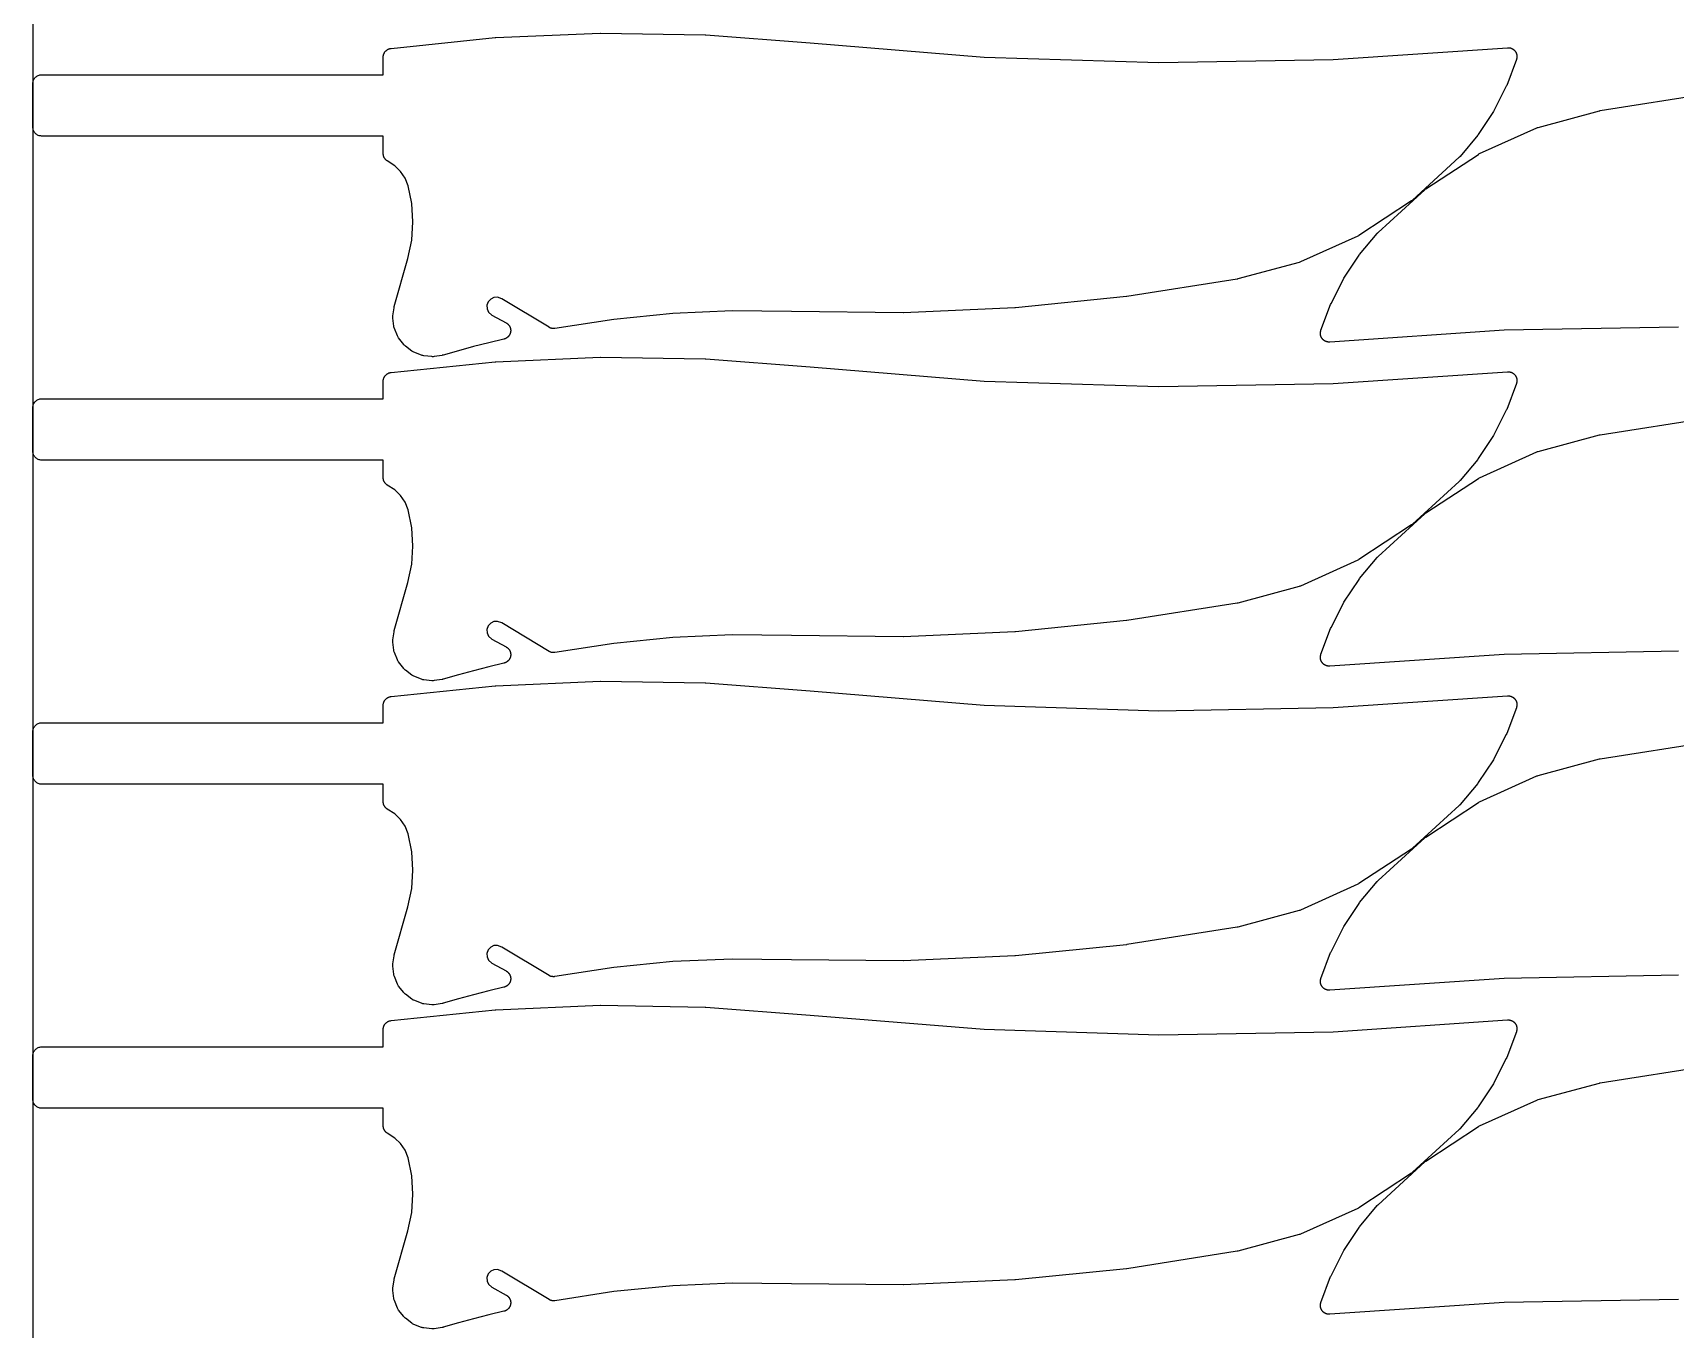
# Model space of a CAD drawing. Header units: metres. Extents: x 0 to 3000, y 0 to 1240.
# Drawn here: x 0 to 375, y 591.5 to 887.3 of the extents above; entities that cross this region are included whole.
import ezdxf

# ---------------------------------------------------------------- set-up
doc = ezdxf.new("R2010")
doc.units = ezdxf.units.M

msp = doc.modelspace()

# ---------------------------------------------------------------- linework, layer by layer
at = {"color": 7}
msp.add_lwpolyline([(0, 0), (3000, 0), (3000, 1240), (0, 1240), (0, 0)], close=True, dxfattribs=at)
at = {"color": 1}
for points in [[(93.53, 813.76), (93.5, 813.76), (93.47, 813.75), (91.62, 813.47), (91.44, 813.45), (91.26, 813.44), (91.08, 813.46), (89.25, 813.67), (89.08, 813.69), (88.91, 813.74), (88.74, 813.79), (87.02, 814.48), (86.86, 814.55), (86.71, 814.64), (86.56, 814.74), (85.06, 815.86), (84.92, 815.98), (84.79, 816.1), (84.68, 816.24), (83.53, 817.73), (83.43, 817.87), (83.34, 818.03), (83.27, 818.19), (82.56, 819.9), (82.5, 820.06), (82.46, 820.23), (82.43, 820.41), (82.2, 822.24), (82.18, 822.41), (82.19, 822.59), (82.2, 822.77), (82.47, 824.63), (82.47, 824.66), (82.48, 824.7), (82.49, 824.76), (82.5, 824.82), (82.51, 824.86), (82.52, 824.89), (85.62, 835.83), (86.5, 840.02), (86.79, 844.19), (86.52, 848.37), (85.69, 852.45), (85, 854.21), (83.98, 855.73), (82.68, 857.01), (80.93, 858.11), (80.91, 858.12), (80.89, 858.14), (80.83, 858.18), (80.77, 858.22), (80.75, 858.24), (80.73, 858.25), (80.68, 858.3), (80.62, 858.35), (80.6, 858.37), (80.59, 858.38), (80.54, 858.44), (80.49, 858.49), (80.47, 858.51), (80.45, 858.53), (80.41, 858.59), (80.37, 858.65), (80.35, 858.67), (80.34, 858.69), (80.3, 858.75), (80.26, 858.81), (80.25, 858.83), (80.24, 858.86), (80.21, 858.92), (80.17, 858.99), (80.16, 859.01), (80.15, 859.03), (80.13, 859.1), (80.1, 859.17), (80.09, 859.19), (80.09, 859.22), (80.07, 859.29), (80.05, 859.36), (80.04, 859.38), (80.04, 859.41), (80.03, 859.48), (80.02, 859.55), (80.01, 859.58), (80.01, 859.6), (80.01, 859.68), (80, 859.75), (80, 859.77), (80, 859.8), (80, 863.8), (2, 863.8), (1.8, 863.81), (1.61, 863.84), (1.42, 863.88), (1.23, 863.95), (1.06, 864.03), (0.89, 864.14), (0.73, 864.25), (0.59, 864.38), (0.45, 864.53), (0.34, 864.69), (0.24, 864.86), (0.15, 865.03), (0.09, 865.22), (0.04, 865.41), (0.01, 865.6), (0, 865.8), (0, 875.8), (0.01, 875.99), (0.04, 876.19), (0.09, 876.38), (0.15, 876.56), (0.24, 876.74), (0.34, 876.91), (0.45, 877.07), (0.59, 877.21), (0.73, 877.34), (0.89, 877.46), (1.06, 877.56), (1.23, 877.65), (1.42, 877.71), (1.61, 877.76), (1.8, 877.79), (2, 877.8), (80, 877.8), (80, 881.8), (80, 881.89), (80.01, 881.98), (80.01, 881.99), (80.01, 881.99), (80.02, 882.09), (80.04, 882.18), (80.04, 882.18), (80.04, 882.19), (80.06, 882.28), (80.08, 882.37), (80.08, 882.37), (80.09, 882.38), (80.12, 882.47), (80.15, 882.55), (80.15, 882.56), (80.15, 882.56), (80.19, 882.65), (80.23, 882.73), (80.23, 882.74), (80.24, 882.74), (80.28, 882.82), (80.33, 882.9), (80.33, 882.91), (80.34, 882.91), (80.39, 882.98), (80.45, 883.06), (80.45, 883.06), (80.45, 883.07), (80.52, 883.14), (80.58, 883.21), (80.58, 883.21), (80.59, 883.21), (80.65, 883.28), (80.72, 883.34), (80.73, 883.34), (80.73, 883.34), (80.81, 883.4), (80.88, 883.46), (80.88, 883.46), (80.89, 883.46), (80.97, 883.51), (81.05, 883.56), (81.05, 883.56), (81.06, 883.56), (81.14, 883.6), (81.23, 883.64), (81.23, 883.64), (81.23, 883.65), (81.32, 883.68), (81.41, 883.71), (81.41, 883.71), (81.42, 883.71), (81.51, 883.74), (81.6, 883.76), (81.6, 883.76), (81.61, 883.76), (81.7, 883.77), (81.79, 883.79), (105.56, 886.25), (105.68, 886.26), (129.53, 887.29), (129.65, 887.29), (153.52, 886.9), (153.64, 886.89), (177.46, 885.07), (177.46, 885.07), (177.47, 885.07), (217.25, 881.82), (257.08, 880.56), (296.91, 881.26), (336.74, 883.95), (336.77, 883.95), (336.8, 883.95), (336.87, 883.95), (336.93, 883.95), (336.97, 883.95), (337, 883.95), (337.06, 883.94), (337.13, 883.94), (337.16, 883.93), (337.19, 883.93), (337.26, 883.91), (337.32, 883.9), (337.35, 883.89), (337.39, 883.89), (337.45, 883.87), (337.51, 883.85), (337.54, 883.84), (337.57, 883.83), (337.63, 883.8), (337.69, 883.78), (337.72, 883.76), (337.75, 883.75), (337.81, 883.72), (337.87, 883.69), (337.9, 883.67), (337.93, 883.65), (337.98, 883.62), (338.03, 883.58), (338.06, 883.56), (338.09, 883.54), (338.14, 883.5), (338.19, 883.46), (338.21, 883.44), (338.24, 883.42), (338.28, 883.37), (338.33, 883.32), (338.35, 883.3), (338.37, 883.28), (338.41, 883.22), (338.46, 883.18), (338.48, 883.15), (338.5, 883.12), (338.53, 883.07), (338.57, 883.01), (338.58, 882.99), (338.6, 882.96), (338.63, 882.9), (338.66, 882.84), (338.68, 882.81), (338.69, 882.78), (338.72, 882.72), (338.74, 882.66), (338.75, 882.63), (338.76, 882.6), (338.78, 882.54), (338.8, 882.48), (338.81, 882.44), (338.82, 882.41), (338.83, 882.35), (338.84, 882.28), (338.85, 882.25), (338.85, 882.22), (338.86, 882.15), (338.87, 882.09), (338.87, 882.06), (338.87, 882.02), (338.87, 881.96), (338.87, 881.89), (338.87, 881.86), (338.87, 881.83), (338.86, 881.76), (338.86, 881.7), (338.85, 881.66), (338.85, 881.63), (338.83, 881.57), (338.82, 881.5), (338.81, 881.47), (338.8, 881.44), (338.78, 881.38), (338.77, 881.32), (338.75, 881.28), (338.74, 881.25), (336.54, 875.37), (336.45, 875.16), (333.61, 869.58), (333.5, 869.38), (330.05, 864.15), (329.92, 863.97), (325.9, 859.14), (325.87, 859.11), (325.85, 859.09), (325.81, 859.04), (325.77, 859), (325.74, 858.97), (325.71, 858.95), (315.05, 849.2), (314.92, 849.09), (314.8, 849), (302.79, 841.11), (302.66, 841.03), (302.52, 840.96), (289.42, 835.07), (289.27, 835.01), (289.12, 834.96), (275.17, 831.19), (275.16, 831.19), (275.15, 831.19), (275.06, 831.17), (274.98, 831.15), (274.97, 831.15), (274.96, 831.15), (249.8, 827.19), (249.69, 827.17), (224.37, 824.62), (224.26, 824.61), (198.84, 823.47), (198.73, 823.47), (173.26, 823.74), (173.26, 823.74), (173.26, 823.74), (159.65, 823.9), (146.12, 823.3), (132.65, 821.97), (119.2, 819.89), (119.19, 819.89), (119.18, 819.89), (119.09, 819.88), (119, 819.87), (118.99, 819.87), (118.98, 819.87), (118.89, 819.87), (118.81, 819.87), (118.8, 819.87), (118.79, 819.87), (118.7, 819.88), (118.61, 819.89), (118.6, 819.89), (118.59, 819.89), (118.5, 819.91), (118.42, 819.92), (118.41, 819.93), (118.4, 819.93), (118.31, 819.95), (118.23, 819.98), (118.22, 819.98), (118.21, 819.98), (118.13, 820.02), (118.05, 820.05), (118.04, 820.06), (118.03, 820.06), (117.95, 820.1), (117.87, 820.14), (117.87, 820.15), (117.86, 820.15), (107.09, 826.64), (106.09, 827), (105.28, 826.96), (104.55, 826.61), (103.97, 825.98), (103.68, 825.18), (103.72, 824.37), (104.07, 823.63), (104.81, 822.95), (108.07, 821.17), (108.11, 821.15), (108.16, 821.12), (108.2, 821.09), (108.24, 821.07), (108.28, 821.04), (108.32, 821.01), (108.36, 820.98), (108.4, 820.95), (108.43, 820.92), (108.47, 820.88), (108.5, 820.85), (108.54, 820.82), (108.57, 820.78), (108.61, 820.74), (108.64, 820.71), (108.67, 820.67), (108.7, 820.63), (108.73, 820.59), (108.76, 820.55), (108.79, 820.51), (108.81, 820.47), (108.84, 820.43), (108.86, 820.38), (108.89, 820.34), (108.91, 820.3), (108.93, 820.25), (108.95, 820.21), (108.97, 820.17), (108.98, 820.12), (109, 820.07), (109.02, 820.03), (109.03, 819.98), (109.04, 819.93), (109.06, 819.88), (109.07, 819.84), (109.08, 819.79), (109.09, 819.74), (109.09, 819.69), (109.1, 819.64), (109.11, 819.59), (109.11, 819.54), (109.11, 819.5), (109.11, 819.45), (109.11, 819.4), (109.11, 819.35), (109.11, 819.3), (109.11, 819.25), (109.1, 819.2), (109.09, 819.15), (109.09, 819.1), (109.08, 819.06), (109.07, 819.01), (109.06, 818.96), (109.05, 818.91), (109.04, 818.87), (109.02, 818.82), (109.01, 818.77), (108.99, 818.72), (108.97, 818.68), (108.96, 818.63), (108.93, 818.59), (108.91, 818.54), (108.89, 818.5), (108.87, 818.46), (108.84, 818.42), (108.82, 818.37), (108.79, 818.33), (108.77, 818.29), (108.74, 818.25), (108.71, 818.21), (108.68, 818.17), (108.65, 818.13), (108.62, 818.1), (108.58, 818.06), (108.55, 818.02), (108.52, 817.99), (108.48, 817.96), (108.44, 817.92), (108.41, 817.89), (108.37, 817.86), (108.33, 817.83), (108.29, 817.8), (108.25, 817.77), (108.21, 817.74), (108.17, 817.72), (108.13, 817.69), (108.08, 817.67), (108.04, 817.64), (108, 817.62), (107.95, 817.6), (107.91, 817.58), (107.86, 817.56), (107.82, 817.54), (107.77, 817.53), (107.72, 817.51), (107.68, 817.5), (107.63, 817.48), (107.58, 817.47), (104.09, 816.63), (100.62, 815.74), (97.17, 814.8), (93.72, 813.81), (93.69, 813.8), (93.66, 813.79), (93.6, 813.78), (93.53, 813.76)], [(93.53, 739.81), (93.5, 739.81), (93.47, 739.8), (91.62, 739.52), (91.44, 739.5), (91.26, 739.49), (91.08, 739.51), (89.25, 739.72), (89.08, 739.74), (88.91, 739.79), (88.74, 739.84), (87.02, 740.53), (86.86, 740.6), (86.71, 740.69), (86.56, 740.79), (85.06, 741.92), (84.92, 742.03), (84.79, 742.16), (84.68, 742.29), (83.53, 743.78), (83.43, 743.92), (83.34, 744.08), (83.27, 744.24), (82.56, 745.95), (82.5, 746.11), (82.46, 746.28), (82.43, 746.46), (82.2, 748.29), (82.18, 748.46), (82.19, 748.64), (82.2, 748.82), (82.47, 750.68), (82.47, 750.71), (82.48, 750.75), (82.49, 750.81), (82.5, 750.87), (82.51, 750.91), (82.52, 750.94), (85.62, 761.89), (86.5, 766.07), (86.79, 770.24), (86.52, 774.42), (85.69, 778.5), (85, 780.26), (83.98, 781.78), (82.68, 783.06), (80.93, 784.16), (80.91, 784.17), (80.89, 784.19), (80.83, 784.23), (80.77, 784.27), (80.75, 784.29), (80.73, 784.3), (80.68, 784.35), (80.62, 784.4), (80.6, 784.42), (80.59, 784.44), (80.54, 784.49), (80.49, 784.54), (80.47, 784.56), (80.45, 784.58), (80.41, 784.64), (80.37, 784.7), (80.35, 784.72), (80.34, 784.74), (80.3, 784.8), (80.26, 784.86), (80.25, 784.88), (80.24, 784.91), (80.21, 784.97), (80.17, 785.04), (80.16, 785.06), (80.15, 785.08), (80.13, 785.15), (80.1, 785.22), (80.09, 785.24), (80.09, 785.27), (80.07, 785.34), (80.05, 785.41), (80.04, 785.43), (80.04, 785.46), (80.03, 785.53), (80.02, 785.6), (80.01, 785.63), (80.01, 785.65), (80.01, 785.73), (80, 785.8), (80, 785.82), (80, 785.85), (80, 789.85), (2, 789.85), (1.8, 789.86), (1.61, 789.89), (1.42, 789.94), (1.23, 790), (1.06, 790.09), (0.89, 790.19), (0.73, 790.3), (0.59, 790.44), (0.45, 790.58), (0.34, 790.74), (0.24, 790.91), (0.15, 791.08), (0.09, 791.27), (0.04, 791.46), (0.01, 791.65), (0, 791.85), (0, 801.85), (0.01, 802.05), (0.04, 802.24), (0.09, 802.43), (0.15, 802.61), (0.24, 802.79), (0.34, 802.96), (0.45, 803.12), (0.59, 803.26), (0.73, 803.4), (0.89, 803.51), (1.06, 803.61), (1.23, 803.7), (1.42, 803.76), (1.61, 803.81), (1.8, 803.84), (2, 803.85), (80, 803.85), (80, 807.85), (80, 807.94), (80.01, 808.04), (80.01, 808.04), (80.01, 808.05), (80.02, 808.14), (80.04, 808.23), (80.04, 808.23), (80.04, 808.24), (80.06, 808.33), (80.08, 808.42), (80.08, 808.43), (80.09, 808.43), (80.12, 808.52), (80.15, 808.61), (80.15, 808.61), (80.15, 808.61), (80.19, 808.7), (80.23, 808.78), (80.23, 808.79), (80.24, 808.79), (80.28, 808.87), (80.33, 808.95), (80.33, 808.96), (80.34, 808.96), (80.39, 809.04), (80.45, 809.11), (80.45, 809.11), (80.45, 809.12), (80.52, 809.19), (80.58, 809.26), (80.58, 809.26), (80.59, 809.26), (80.65, 809.33), (80.72, 809.39), (80.73, 809.39), (80.73, 809.4), (80.81, 809.45), (80.88, 809.51), (80.88, 809.51), (80.89, 809.51), (80.97, 809.56), (81.05, 809.61), (81.05, 809.61), (81.06, 809.61), (81.14, 809.65), (81.23, 809.69), (81.23, 809.7), (81.23, 809.7), (81.32, 809.73), (81.41, 809.76), (81.41, 809.76), (81.42, 809.76), (81.51, 809.79), (81.6, 809.81), (81.6, 809.81), (81.61, 809.81), (81.7, 809.82), (81.79, 809.84), (105.56, 812.3), (105.68, 812.31), (129.53, 813.34), (129.65, 813.34), (153.52, 812.95), (153.64, 812.94), (177.46, 811.12), (177.46, 811.12), (177.47, 811.12), (217.25, 807.88), (257.08, 806.61), (296.91, 807.31), (336.74, 810), (336.77, 810), (336.8, 810), (336.87, 810), (336.93, 810), (336.97, 810), (337, 810), (337.06, 809.99), (337.13, 809.99), (337.16, 809.98), (337.19, 809.98), (337.26, 809.97), (337.32, 809.95), (337.35, 809.94), (337.39, 809.94), (337.45, 809.92), (337.51, 809.9), (337.54, 809.89), (337.57, 809.88), (337.63, 809.85), (337.69, 809.83), (337.72, 809.81), (337.75, 809.8), (337.81, 809.77), (337.87, 809.74), (337.9, 809.72), (337.93, 809.71), (337.98, 809.67), (338.03, 809.63), (338.06, 809.61), (338.09, 809.59), (338.14, 809.55), (338.19, 809.51), (338.21, 809.49), (338.24, 809.47), (338.28, 809.42), (338.33, 809.38), (338.35, 809.35), (338.37, 809.33), (338.41, 809.28), (338.46, 809.23), (338.48, 809.2), (338.5, 809.17), (338.53, 809.12), (338.57, 809.06), (338.58, 809.04), (338.6, 809.01), (338.63, 808.95), (338.66, 808.89), (338.68, 808.86), (338.69, 808.83), (338.72, 808.77), (338.74, 808.71), (338.75, 808.68), (338.76, 808.65), (338.78, 808.59), (338.8, 808.53), (338.81, 808.49), (338.82, 808.46), (338.83, 808.4), (338.84, 808.33), (338.85, 808.3), (338.85, 808.27), (338.86, 808.2), (338.87, 808.14), (338.87, 808.11), (338.87, 808.07), (338.87, 808.01), (338.87, 807.94), (338.87, 807.91), (338.87, 807.88), (338.86, 807.81), (338.86, 807.75), (338.85, 807.72), (338.85, 807.68), (338.83, 807.62), (338.82, 807.55), (338.81, 807.52), (338.8, 807.49), (338.78, 807.43), (338.77, 807.37), (338.75, 807.34), (338.74, 807.3), (336.54, 801.42), (336.45, 801.21), (333.61, 795.63), (333.5, 795.44), (330.05, 790.2), (329.92, 790.02), (325.9, 785.19), (325.87, 785.16), (325.85, 785.14), (325.81, 785.09), (325.77, 785.05), (325.74, 785.02), (325.71, 785), (315.05, 775.25), (314.92, 775.14), (314.8, 775.05), (302.79, 767.16), (302.66, 767.08), (302.52, 767.01), (289.42, 761.12), (289.27, 761.06), (289.12, 761.01), (275.17, 757.24), (275.16, 757.24), (275.15, 757.24), (275.06, 757.22), (274.98, 757.2), (274.97, 757.2), (274.96, 757.2), (249.8, 753.24), (249.69, 753.22), (224.37, 750.67), (224.26, 750.66), (198.84, 749.52), (198.73, 749.52), (173.26, 749.79), (173.26, 749.79), (173.26, 749.79), (159.65, 749.95), (146.12, 749.35), (132.65, 748.02), (119.2, 745.94), (119.19, 745.94), (119.18, 745.94), (119.09, 745.93), (119, 745.92), (118.99, 745.92), (118.98, 745.92), (118.89, 745.92), (118.81, 745.92), (118.8, 745.92), (118.79, 745.92), (118.7, 745.93), (118.61, 745.94), (118.6, 745.94), (118.59, 745.94), (118.5, 745.96), (118.42, 745.97), (118.41, 745.98), (118.4, 745.98), (118.31, 746), (118.23, 746.03), (118.22, 746.03), (118.21, 746.04), (118.13, 746.07), (118.05, 746.1), (118.04, 746.11), (118.03, 746.11), (117.95, 746.15), (117.87, 746.19), (117.87, 746.2), (117.86, 746.2), (107.09, 752.69), (106.09, 753.05), (105.28, 753.01), (104.55, 752.66), (103.97, 752.03), (103.68, 751.23), (103.72, 750.42), (104.07, 749.68), (104.81, 749), (108.07, 747.22), (108.11, 747.2), (108.16, 747.17), (108.2, 747.14), (108.24, 747.12), (108.28, 747.09), (108.32, 747.06), (108.36, 747.03), (108.4, 747), (108.43, 746.97), (108.47, 746.94), (108.5, 746.9), (108.54, 746.87), (108.57, 746.83), (108.61, 746.8), (108.64, 746.76), (108.67, 746.72), (108.7, 746.68), (108.73, 746.64), (108.76, 746.6), (108.79, 746.56), (108.81, 746.52), (108.84, 746.48), (108.86, 746.44), (108.89, 746.39), (108.91, 746.35), (108.93, 746.3), (108.95, 746.26), (108.97, 746.22), (108.98, 746.17), (109, 746.12), (109.02, 746.08), (109.03, 746.03), (109.04, 745.98), (109.06, 745.93), (109.07, 745.89), (109.08, 745.84), (109.09, 745.79), (109.09, 745.74), (109.1, 745.69), (109.11, 745.65), (109.11, 745.6), (109.11, 745.55), (109.11, 745.5), (109.11, 745.45), (109.11, 745.4), (109.11, 745.35), (109.11, 745.3), (109.1, 745.25), (109.09, 745.2), (109.09, 745.15), (109.08, 745.11), (109.07, 745.06), (109.06, 745.01), (109.05, 744.96), (109.04, 744.92), (109.02, 744.87), (109.01, 744.82), (108.99, 744.78), (108.97, 744.73), (108.96, 744.68), (108.93, 744.64), (108.91, 744.59), (108.89, 744.55), (108.87, 744.51), (108.84, 744.47), (108.82, 744.42), (108.79, 744.38), (108.77, 744.34), (108.74, 744.3), (108.71, 744.26), (108.68, 744.22), (108.65, 744.18), (108.62, 744.15), (108.58, 744.11), (108.55, 744.08), (108.52, 744.04), (108.48, 744.01), (108.44, 743.97), (108.41, 743.94), (108.37, 743.91), (108.33, 743.88), (108.29, 743.85), (108.25, 743.82), (108.21, 743.79), (108.17, 743.77), (108.13, 743.74), (108.08, 743.72), (108.04, 743.69), (108, 743.67), (107.95, 743.65), (107.91, 743.63), (107.86, 743.61), (107.82, 743.6), (107.77, 743.58), (107.72, 743.56), (107.68, 743.55), (107.63, 743.54), (107.58, 743.52), (104.09, 742.68), (100.62, 741.79), (97.17, 740.85), (93.72, 739.86), (93.69, 739.85), (93.66, 739.84), (93.6, 739.83), (93.53, 739.81)], [(93.53, 665.86), (93.5, 665.86), (93.47, 665.85), (91.62, 665.57), (91.44, 665.55), (91.26, 665.54), (91.08, 665.56), (89.25, 665.77), (89.08, 665.79), (88.91, 665.84), (88.74, 665.89), (87.02, 666.58), (86.86, 666.65), (86.71, 666.74), (86.56, 666.84), (85.06, 667.97), (84.92, 668.08), (84.79, 668.21), (84.68, 668.34), (83.53, 669.83), (83.43, 669.97), (83.34, 670.13), (83.27, 670.29), (82.56, 672), (82.5, 672.16), (82.46, 672.33), (82.43, 672.51), (82.2, 674.34), (82.18, 674.52), (82.19, 674.69), (82.2, 674.87), (82.47, 676.73), (82.47, 676.76), (82.48, 676.8), (82.49, 676.86), (82.5, 676.92), (82.51, 676.96), (82.52, 676.99), (85.62, 687.94), (86.5, 692.12), (86.79, 696.29), (86.52, 700.47), (85.69, 704.55), (85, 706.31), (83.98, 707.83), (82.68, 709.11), (80.93, 710.21), (80.91, 710.22), (80.89, 710.24), (80.83, 710.28), (80.77, 710.32), (80.75, 710.34), (80.73, 710.35), (80.68, 710.4), (80.62, 710.45), (80.6, 710.47), (80.59, 710.49), (80.54, 710.54), (80.49, 710.59), (80.47, 710.61), (80.45, 710.63), (80.41, 710.69), (80.37, 710.75), (80.35, 710.77), (80.34, 710.79), (80.3, 710.85), (80.26, 710.91), (80.25, 710.94), (80.24, 710.96), (80.21, 711.02), (80.17, 711.09), (80.16, 711.11), (80.15, 711.13), (80.13, 711.2), (80.1, 711.27), (80.09, 711.3), (80.09, 711.32), (80.07, 711.39), (80.05, 711.46), (80.04, 711.48), (80.04, 711.51), (80.03, 711.58), (80.02, 711.65), (80.01, 711.68), (80.01, 711.7), (80.01, 711.78), (80, 711.85), (80, 711.87), (80, 711.9), (80, 715.9), (2, 715.9), (1.8, 715.91), (1.61, 715.94), (1.42, 715.99), (1.23, 716.05), (1.06, 716.14), (0.89, 716.24), (0.73, 716.35), (0.59, 716.49), (0.45, 716.63), (0.34, 716.79), (0.24, 716.96), (0.15, 717.13), (0.09, 717.32), (0.04, 717.51), (0.01, 717.7), (0, 717.9), (0, 727.9), (0.01, 728.1), (0.04, 728.29), (0.09, 728.48), (0.15, 728.67), (0.24, 728.84), (0.34, 729.01), (0.45, 729.17), (0.59, 729.31), (0.73, 729.45), (0.89, 729.56), (1.06, 729.66), (1.23, 729.75), (1.42, 729.81), (1.61, 729.86), (1.8, 729.89), (2, 729.9), (80, 729.9), (80, 733.9), (80, 733.99), (80.01, 734.09), (80.01, 734.09), (80.01, 734.1), (80.02, 734.19), (80.04, 734.28), (80.04, 734.29), (80.04, 734.29), (80.06, 734.38), (80.08, 734.47), (80.08, 734.48), (80.09, 734.48), (80.12, 734.57), (80.15, 734.66), (80.15, 734.66), (80.15, 734.67), (80.19, 734.75), (80.23, 734.83), (80.23, 734.84), (80.24, 734.84), (80.28, 734.92), (80.33, 735), (80.33, 735.01), (80.34, 735.01), (80.39, 735.09), (80.45, 735.16), (80.45, 735.16), (80.45, 735.17), (80.52, 735.24), (80.58, 735.31), (80.58, 735.31), (80.59, 735.31), (80.65, 735.38), (80.72, 735.44), (80.73, 735.44), (80.73, 735.45), (80.81, 735.5), (80.88, 735.56), (80.88, 735.56), (80.89, 735.56), (80.97, 735.61), (81.05, 735.66), (81.05, 735.66), (81.06, 735.66), (81.14, 735.7), (81.23, 735.74), (81.23, 735.75), (81.23, 735.75), (81.32, 735.78), (81.41, 735.81), (81.41, 735.81), (81.42, 735.81), (81.51, 735.84), (81.6, 735.86), (81.6, 735.86), (81.61, 735.86), (81.7, 735.88), (81.79, 735.89), (105.56, 738.35), (105.68, 738.36), (129.53, 739.39), (129.65, 739.39), (153.52, 739), (153.64, 738.99), (177.46, 737.17), (177.46, 737.17), (177.47, 737.17), (217.25, 733.93), (257.08, 732.66), (296.91, 733.37), (336.74, 736.05), (336.77, 736.05), (336.8, 736.05), (336.87, 736.05), (336.93, 736.05), (336.97, 736.05), (337, 736.05), (337.06, 736.04), (337.13, 736.04), (337.16, 736.03), (337.19, 736.03), (337.26, 736.02), (337.32, 736), (337.35, 736), (337.39, 735.99), (337.45, 735.97), (337.51, 735.95), (337.54, 735.94), (337.57, 735.93), (337.63, 735.9), (337.69, 735.88), (337.72, 735.86), (337.75, 735.85), (337.81, 735.82), (337.87, 735.79), (337.9, 735.77), (337.93, 735.76), (337.98, 735.72), (338.03, 735.68), (338.06, 735.66), (338.09, 735.64), (338.14, 735.6), (338.19, 735.56), (338.21, 735.54), (338.24, 735.52), (338.28, 735.47), (338.33, 735.43), (338.35, 735.4), (338.37, 735.38), (338.41, 735.33), (338.46, 735.28), (338.48, 735.25), (338.5, 735.22), (338.53, 735.17), (338.57, 735.12), (338.58, 735.09), (338.6, 735.06), (338.63, 735), (338.66, 734.94), (338.68, 734.91), (338.69, 734.88), (338.72, 734.82), (338.74, 734.76), (338.75, 734.73), (338.76, 734.7), (338.78, 734.64), (338.8, 734.58), (338.81, 734.55), (338.82, 734.51), (338.83, 734.45), (338.84, 734.39), (338.85, 734.35), (338.85, 734.32), (338.86, 734.26), (338.87, 734.19), (338.87, 734.16), (338.87, 734.12), (338.87, 734.06), (338.87, 733.99), (338.87, 733.96), (338.87, 733.93), (338.86, 733.86), (338.86, 733.8), (338.85, 733.77), (338.85, 733.73), (338.83, 733.67), (338.82, 733.61), (338.81, 733.57), (338.8, 733.54), (338.78, 733.48), (338.77, 733.42), (338.75, 733.39), (338.74, 733.35), (336.54, 727.47), (336.45, 727.26), (333.61, 721.68), (333.5, 721.49), (330.05, 716.25), (329.92, 716.07), (325.9, 711.24), (325.87, 711.22), (325.85, 711.19), (325.81, 711.14), (325.77, 711.1), (325.74, 711.07), (325.71, 711.05), (315.05, 701.3), (314.92, 701.19), (314.8, 701.1), (302.79, 693.21), (302.66, 693.13), (302.52, 693.06), (289.42, 687.17), (289.27, 687.11), (289.12, 687.06), (275.17, 683.29), (275.16, 683.29), (275.15, 683.29), (275.06, 683.27), (274.98, 683.25), (274.97, 683.25), (274.96, 683.25), (249.8, 679.29), (249.69, 679.27), (224.37, 676.72), (224.26, 676.71), (198.84, 675.57), (198.73, 675.57), (173.26, 675.84), (173.26, 675.84), (173.26, 675.84), (159.65, 676), (146.12, 675.41), (132.65, 674.07), (119.2, 671.99), (119.19, 671.99), (119.18, 671.99), (119.09, 671.98), (119, 671.97), (118.99, 671.97), (118.98, 671.97), (118.89, 671.97), (118.81, 671.97), (118.8, 671.97), (118.79, 671.97), (118.7, 671.98), (118.61, 671.99), (118.6, 671.99), (118.59, 671.99), (118.5, 672.01), (118.42, 672.02), (118.41, 672.03), (118.4, 672.03), (118.31, 672.05), (118.23, 672.08), (118.22, 672.08), (118.21, 672.09), (118.13, 672.12), (118.05, 672.15), (118.04, 672.16), (118.03, 672.16), (117.95, 672.2), (117.87, 672.25), (117.87, 672.25), (117.86, 672.25), (107.09, 678.74), (106.09, 679.1), (105.28, 679.06), (104.55, 678.72), (103.97, 678.09), (103.68, 677.28), (103.72, 676.47), (104.07, 675.73), (104.81, 675.05), (108.07, 673.27), (108.11, 673.25), (108.16, 673.22), (108.2, 673.2), (108.24, 673.17), (108.28, 673.14), (108.32, 673.11), (108.36, 673.08), (108.4, 673.05), (108.43, 673.02), (108.47, 672.99), (108.5, 672.95), (108.54, 672.92), (108.57, 672.88), (108.61, 672.85), (108.64, 672.81), (108.67, 672.77), (108.7, 672.73), (108.73, 672.69), (108.76, 672.65), (108.79, 672.61), (108.81, 672.57), (108.84, 672.53), (108.86, 672.49), (108.89, 672.44), (108.91, 672.4), (108.93, 672.36), (108.95, 672.31), (108.97, 672.27), (108.98, 672.22), (109, 672.17), (109.02, 672.13), (109.03, 672.08), (109.04, 672.03), (109.06, 671.98), (109.07, 671.94), (109.08, 671.89), (109.09, 671.84), (109.09, 671.79), (109.1, 671.74), (109.11, 671.7), (109.11, 671.65), (109.11, 671.6), (109.11, 671.55), (109.11, 671.5), (109.11, 671.45), (109.11, 671.4), (109.11, 671.35), (109.1, 671.3), (109.09, 671.25), (109.09, 671.21), (109.08, 671.16), (109.07, 671.11), (109.06, 671.06), (109.05, 671.01), (109.04, 670.97), (109.02, 670.92), (109.01, 670.87), (108.99, 670.83), (108.97, 670.78), (108.96, 670.74), (108.93, 670.69), (108.91, 670.65), (108.89, 670.6), (108.87, 670.56), (108.84, 670.52), (108.82, 670.47), (108.79, 670.43), (108.77, 670.39), (108.74, 670.35), (108.71, 670.31), (108.68, 670.27), (108.65, 670.23), (108.62, 670.2), (108.58, 670.16), (108.55, 670.13), (108.52, 670.09), (108.48, 670.06), (108.44, 670.02), (108.41, 669.99), (108.37, 669.96), (108.33, 669.93), (108.29, 669.9), (108.25, 669.87), (108.21, 669.84), (108.17, 669.82), (108.13, 669.79), (108.08, 669.77), (108.04, 669.74), (108, 669.72), (107.95, 669.7), (107.91, 669.68), (107.86, 669.66), (107.82, 669.65), (107.77, 669.63), (107.72, 669.61), (107.68, 669.6), (107.63, 669.59), (107.58, 669.57), (104.09, 668.73), (100.62, 667.84), (97.17, 666.9), (93.72, 665.91), (93.69, 665.9), (93.66, 665.89), (93.6, 665.88), (93.53, 665.86)], [(93.53, 591.91), (93.5, 591.91), (93.47, 591.9), (91.62, 591.62), (91.44, 591.6), (91.26, 591.6), (91.08, 591.61), (89.25, 591.82), (89.08, 591.84), (88.91, 591.89), (88.74, 591.95), (87.02, 592.63), (86.86, 592.7), (86.71, 592.79), (86.56, 592.89), (85.06, 594.02), (84.92, 594.13), (84.79, 594.26), (84.68, 594.39), (83.53, 595.88), (83.43, 596.03), (83.34, 596.18), (83.27, 596.34), (82.56, 598.05), (82.5, 598.21), (82.46, 598.38), (82.43, 598.56), (82.2, 600.39), (82.18, 600.57), (82.19, 600.74), (82.2, 600.92), (82.47, 602.78), (82.47, 602.82), (82.48, 602.85), (82.49, 602.91), (82.5, 602.97), (82.51, 603.01), (82.52, 603.04), (85.62, 613.99), (86.5, 618.17), (86.79, 622.34), (86.52, 626.52), (85.69, 630.6), (85, 632.36), (83.98, 633.88), (82.68, 635.16), (80.93, 636.26), (80.91, 636.27), (80.89, 636.29), (80.83, 636.33), (80.77, 636.37), (80.75, 636.39), (80.73, 636.4), (80.68, 636.45), (80.62, 636.5), (80.6, 636.52), (80.59, 636.54), (80.54, 636.59), (80.49, 636.64), (80.47, 636.66), (80.45, 636.68), (80.41, 636.74), (80.37, 636.8), (80.35, 636.82), (80.34, 636.84), (80.3, 636.9), (80.26, 636.96), (80.25, 636.99), (80.24, 637.01), (80.21, 637.07), (80.17, 637.14), (80.16, 637.16), (80.15, 637.19), (80.13, 637.25), (80.1, 637.32), (80.09, 637.35), (80.09, 637.37), (80.07, 637.44), (80.05, 637.51), (80.04, 637.54), (80.04, 637.56), (80.03, 637.63), (80.02, 637.7), (80.01, 637.73), (80.01, 637.75), (80.01, 637.83), (80, 637.9), (80, 637.92), (80, 637.95), (80, 641.95), (2, 641.95), (1.8, 641.96), (1.61, 641.99), (1.42, 642.04), (1.23, 642.1), (1.06, 642.19), (0.89, 642.29), (0.73, 642.4), (0.59, 642.54), (0.45, 642.68), (0.34, 642.84), (0.24, 643.01), (0.15, 643.19), (0.09, 643.37), (0.04, 643.56), (0.01, 643.75), (0, 643.95), (0, 653.95), (0.01, 654.15), (0.04, 654.34), (0.09, 654.53), (0.15, 654.72), (0.24, 654.89), (0.34, 655.06), (0.45, 655.22), (0.59, 655.36), (0.73, 655.5), (0.89, 655.61), (1.06, 655.71), (1.23, 655.8), (1.42, 655.86), (1.61, 655.91), (1.8, 655.94), (2, 655.95), (80, 655.95), (80, 659.95), (80, 660.04), (80.01, 660.14), (80.01, 660.14), (80.01, 660.15), (80.02, 660.24), (80.04, 660.33), (80.04, 660.34), (80.04, 660.34), (80.06, 660.43), (80.08, 660.52), (80.08, 660.53), (80.09, 660.53), (80.12, 660.62), (80.15, 660.71), (80.15, 660.71), (80.15, 660.72), (80.19, 660.8), (80.23, 660.88), (80.23, 660.89), (80.24, 660.89), (80.28, 660.97), (80.33, 661.05), (80.33, 661.06), (80.34, 661.06), (80.39, 661.14), (80.45, 661.21), (80.45, 661.22), (80.45, 661.22), (80.52, 661.29), (80.58, 661.36), (80.58, 661.36), (80.59, 661.36), (80.65, 661.43), (80.72, 661.49), (80.73, 661.49), (80.73, 661.5), (80.81, 661.55), (80.88, 661.61), (80.88, 661.61), (80.89, 661.61), (80.97, 661.66), (81.05, 661.71), (81.05, 661.71), (81.06, 661.71), (81.14, 661.75), (81.23, 661.79), (81.23, 661.8), (81.23, 661.8), (81.32, 661.83), (81.41, 661.86), (81.41, 661.86), (81.42, 661.86), (81.51, 661.89), (81.6, 661.91), (81.6, 661.91), (81.61, 661.91), (81.7, 661.93), (81.79, 661.94), (105.56, 664.4), (105.68, 664.41), (129.53, 665.44), (129.65, 665.44), (153.52, 665.05), (153.64, 665.05), (177.46, 663.22), (177.46, 663.22), (177.47, 663.22), (217.25, 659.98), (257.08, 658.71), (296.91, 659.42), (336.74, 662.1), (336.77, 662.1), (336.8, 662.11), (336.87, 662.1), (336.93, 662.11), (336.97, 662.1), (337, 662.1), (337.06, 662.1), (337.13, 662.09), (337.16, 662.08), (337.19, 662.08), (337.26, 662.07), (337.32, 662.06), (337.35, 662.05), (337.39, 662.04), (337.45, 662.02), (337.51, 662), (337.54, 661.99), (337.57, 661.98), (337.63, 661.95), (337.69, 661.93), (337.72, 661.91), (337.75, 661.9), (337.81, 661.87), (337.87, 661.84), (337.9, 661.82), (337.93, 661.81), (337.98, 661.77), (338.03, 661.73), (338.06, 661.71), (338.09, 661.7), (338.14, 661.65), (338.19, 661.61), (338.21, 661.59), (338.24, 661.57), (338.28, 661.52), (338.33, 661.48), (338.35, 661.45), (338.37, 661.43), (338.41, 661.38), (338.46, 661.33), (338.48, 661.3), (338.5, 661.27), (338.53, 661.22), (338.57, 661.17), (338.58, 661.14), (338.6, 661.11), (338.63, 661.05), (338.66, 660.99), (338.68, 660.96), (338.69, 660.94), (338.72, 660.87), (338.74, 660.81), (338.75, 660.78), (338.76, 660.75), (338.78, 660.69), (338.8, 660.63), (338.81, 660.6), (338.82, 660.56), (338.83, 660.5), (338.84, 660.44), (338.85, 660.4), (338.85, 660.37), (338.86, 660.31), (338.87, 660.24), (338.87, 660.21), (338.87, 660.18), (338.87, 660.11), (338.87, 660.04), (338.87, 660.01), (338.87, 659.98), (338.86, 659.91), (338.86, 659.85), (338.85, 659.82), (338.85, 659.78), (338.83, 659.72), (338.82, 659.66), (338.81, 659.62), (338.8, 659.59), (338.78, 659.53), (338.77, 659.47), (338.75, 659.44), (338.74, 659.41), (336.54, 653.52), (336.45, 653.31), (333.61, 647.73), (333.5, 647.54), (330.05, 642.3), (329.92, 642.12), (325.9, 637.29), (325.87, 637.27), (325.85, 637.24), (325.81, 637.19), (325.77, 637.15), (325.74, 637.12), (325.71, 637.1), (315.05, 627.35), (314.92, 627.24), (314.8, 627.15), (302.79, 619.26), (302.66, 619.18), (302.52, 619.11), (289.42, 613.22), (289.27, 613.16), (289.12, 613.11), (275.17, 609.34), (275.16, 609.34), (275.15, 609.34), (275.06, 609.32), (274.98, 609.3), (274.97, 609.3), (274.96, 609.3), (249.8, 605.34), (249.69, 605.32), (224.37, 602.77), (224.26, 602.76), (198.84, 601.62), (198.73, 601.62), (173.26, 601.9), (173.26, 601.9), (173.26, 601.9), (159.65, 602.05), (146.12, 601.46), (132.65, 600.12), (119.2, 598.04), (119.19, 598.04), (119.18, 598.04), (119.09, 598.03), (119, 598.02), (118.99, 598.02), (118.98, 598.02), (118.89, 598.02), (118.81, 598.02), (118.8, 598.02), (118.79, 598.02), (118.7, 598.03), (118.61, 598.04), (118.6, 598.04), (118.59, 598.04), (118.5, 598.06), (118.42, 598.07), (118.41, 598.08), (118.4, 598.08), (118.31, 598.11), (118.23, 598.13), (118.22, 598.13), (118.21, 598.14), (118.13, 598.17), (118.05, 598.2), (118.04, 598.21), (118.03, 598.21), (117.95, 598.25), (117.87, 598.3), (117.87, 598.3), (117.86, 598.3), (107.09, 604.79), (106.09, 605.15), (105.28, 605.11), (104.55, 604.77), (103.97, 604.14), (103.68, 603.33), (103.72, 602.52), (104.07, 601.78), (104.81, 601.1), (108.07, 599.32), (108.11, 599.3), (108.16, 599.27), (108.2, 599.25), (108.24, 599.22), (108.28, 599.19), (108.32, 599.16), (108.36, 599.13), (108.4, 599.1), (108.43, 599.07), (108.47, 599.04), (108.5, 599), (108.54, 598.97), (108.57, 598.93), (108.61, 598.9), (108.64, 598.86), (108.67, 598.82), (108.7, 598.78), (108.73, 598.74), (108.76, 598.7), (108.79, 598.66), (108.81, 598.62), (108.84, 598.58), (108.86, 598.54), (108.89, 598.49), (108.91, 598.45), (108.93, 598.41), (108.95, 598.36), (108.97, 598.32), (108.98, 598.27), (109, 598.22), (109.02, 598.18), (109.03, 598.13), (109.04, 598.08), (109.06, 598.04), (109.07, 597.99), (109.08, 597.94), (109.09, 597.89), (109.09, 597.84), (109.1, 597.79), (109.11, 597.75), (109.11, 597.7), (109.11, 597.65), (109.11, 597.6), (109.11, 597.55), (109.11, 597.5), (109.11, 597.45), (109.11, 597.4), (109.1, 597.35), (109.09, 597.31), (109.09, 597.26), (109.08, 597.21), (109.07, 597.16), (109.06, 597.11), (109.05, 597.06), (109.04, 597.02), (109.02, 596.97), (109.01, 596.92), (108.99, 596.88), (108.97, 596.83), (108.96, 596.79), (108.93, 596.74), (108.91, 596.7), (108.89, 596.65), (108.87, 596.61), (108.84, 596.57), (108.82, 596.52), (108.79, 596.48), (108.77, 596.44), (108.74, 596.4), (108.71, 596.36), (108.68, 596.32), (108.65, 596.29), (108.62, 596.25), (108.58, 596.21), (108.55, 596.18), (108.52, 596.14), (108.48, 596.11), (108.44, 596.07), (108.41, 596.04), (108.37, 596.01), (108.33, 595.98), (108.29, 595.95), (108.25, 595.92), (108.21, 595.89), (108.17, 595.87), (108.13, 595.84), (108.08, 595.82), (108.04, 595.8), (108, 595.77), (107.95, 595.75), (107.91, 595.73), (107.86, 595.71), (107.82, 595.7), (107.77, 595.68), (107.72, 595.66), (107.68, 595.65), (107.63, 595.64), (107.58, 595.62), (104.09, 594.78), (100.62, 593.89), (97.17, 592.95), (93.72, 591.96), (93.69, 591.95), (93.66, 591.94), (93.6, 591.93), (93.53, 591.91)]]:
    msp.add_lwpolyline(points, close=True, dxfattribs=at)
for points in [[(375.8, 820.18), (335.96, 819.47), (296.13, 816.79), (296.1, 816.79), (296.07, 816.78), (296, 816.78), (295.94, 816.78), (295.9, 816.78), (295.87, 816.79), (295.81, 816.79), (295.74, 816.8), (295.71, 816.8), (295.68, 816.81), (295.61, 816.82), (295.55, 816.83), (295.52, 816.84), (295.48, 816.85), (295.42, 816.87), (295.36, 816.89), (295.33, 816.9), (295.3, 816.91), (295.24, 816.93), (295.18, 816.96), (295.15, 816.97), (295.12, 816.99), (295.06, 817.02), (295, 817.05), (294.97, 817.07), (294.95, 817.08), (294.89, 817.12), (294.84, 817.15), (294.81, 817.17), (294.78, 817.19), (294.73, 817.23), (294.68, 817.28), (294.66, 817.3), (294.63, 817.32), (294.59, 817.37), (294.54, 817.41), (294.52, 817.44), (294.5, 817.46), (294.46, 817.51), (294.41, 817.56), (294.4, 817.59), (294.38, 817.61), (294.34, 817.67), (294.3, 817.72), (294.29, 817.75), (294.27, 817.78), (294.24, 817.84), (294.21, 817.89), (294.19, 817.92), (294.18, 817.95), (294.15, 818.01), (294.13, 818.07), (294.12, 818.1), (294.11, 818.14), (294.09, 818.2), (294.07, 818.26), (294.06, 818.29), (294.05, 818.32), (294.04, 818.39), (294.03, 818.45), (294.02, 818.48), (294.02, 818.52), (294.01, 818.58), (294, 818.65), (294, 818.68), (294, 818.71), (294, 818.78), (294, 818.84), (294, 818.88), (294, 818.91), (294.01, 818.97), (294.02, 819.04), (294.02, 819.07), (294.03, 819.1), (294.04, 819.17), (294.05, 819.23), (294.06, 819.26), (294.07, 819.3), (294.09, 819.36), (294.1, 819.42), (294.12, 819.45), (294.13, 819.48), (296.33, 825.37), (296.42, 825.57), (299.26, 831.16), (299.37, 831.35), (302.82, 836.58), (302.95, 836.76), (306.97, 841.59), (307, 841.62), (307.02, 841.65), (307.06, 841.69), (307.1, 841.74), (307.13, 841.76), (307.16, 841.79), (317.82, 851.54), (317.95, 851.64), (318.08, 851.74), (330.08, 859.62), (330.21, 859.71), (330.35, 859.78), (343.45, 865.67), (343.6, 865.73), (343.75, 865.78), (357.7, 869.55), (357.71, 869.55), (357.72, 869.55), (357.81, 869.57), (357.89, 869.59), (357.9, 869.59), (357.91, 869.59), (383.07, 873.55)], [(375.8, 746.23), (335.96, 745.52), (296.13, 742.84), (296.1, 742.84), (296.07, 742.83), (296, 742.83), (295.94, 742.83), (295.9, 742.84), (295.87, 742.84), (295.81, 742.84), (295.74, 742.85), (295.71, 742.85), (295.68, 742.86), (295.61, 742.87), (295.55, 742.88), (295.52, 742.89), (295.48, 742.9), (295.42, 742.92), (295.36, 742.94), (295.33, 742.95), (295.3, 742.96), (295.24, 742.98), (295.18, 743.01), (295.15, 743.02), (295.12, 743.04), (295.06, 743.07), (295, 743.1), (294.97, 743.12), (294.95, 743.13), (294.89, 743.17), (294.84, 743.2), (294.81, 743.22), (294.78, 743.24), (294.73, 743.29), (294.68, 743.33), (294.66, 743.35), (294.63, 743.37), (294.59, 743.42), (294.54, 743.46), (294.52, 743.49), (294.5, 743.51), (294.46, 743.56), (294.41, 743.61), (294.4, 743.64), (294.38, 743.66), (294.34, 743.72), (294.3, 743.77), (294.29, 743.8), (294.27, 743.83), (294.24, 743.89), (294.21, 743.94), (294.19, 743.97), (294.18, 744), (294.15, 744.06), (294.13, 744.12), (294.12, 744.16), (294.11, 744.19), (294.09, 744.25), (294.07, 744.31), (294.06, 744.34), (294.05, 744.37), (294.04, 744.44), (294.03, 744.5), (294.02, 744.53), (294.02, 744.57), (294.01, 744.63), (294, 744.7), (294, 744.73), (294, 744.76), (294, 744.83), (294, 744.89), (294, 744.93), (294, 744.96), (294.01, 745.02), (294.02, 745.09), (294.02, 745.12), (294.03, 745.15), (294.04, 745.22), (294.05, 745.28), (294.06, 745.31), (294.07, 745.35), (294.09, 745.41), (294.1, 745.47), (294.12, 745.5), (294.13, 745.53), (296.33, 751.42), (296.42, 751.62), (299.26, 757.21), (299.37, 757.4), (302.82, 762.63), (302.95, 762.81), (306.97, 767.64), (307, 767.67), (307.02, 767.7), (307.06, 767.74), (307.1, 767.79), (307.13, 767.81), (307.16, 767.84), (317.82, 777.59), (317.95, 777.69), (318.08, 777.79), (330.08, 785.67), (330.21, 785.76), (330.35, 785.83), (343.45, 791.72), (343.6, 791.78), (343.75, 791.83), (357.7, 795.6), (357.71, 795.6), (357.72, 795.6), (357.81, 795.62), (357.89, 795.64), (357.9, 795.64), (357.91, 795.64), (383.07, 799.6)], [(375.8, 672.28), (335.96, 671.57), (296.13, 668.89), (296.1, 668.89), (296.07, 668.88), (296, 668.88), (295.94, 668.88), (295.9, 668.89), (295.87, 668.89), (295.81, 668.89), (295.74, 668.9), (295.71, 668.9), (295.68, 668.91), (295.61, 668.92), (295.55, 668.93), (295.52, 668.94), (295.48, 668.95), (295.42, 668.97), (295.36, 668.99), (295.33, 669), (295.3, 669.01), (295.24, 669.04), (295.18, 669.06), (295.15, 669.07), (295.12, 669.09), (295.06, 669.12), (295, 669.15), (294.97, 669.17), (294.95, 669.18), (294.89, 669.22), (294.84, 669.25), (294.81, 669.27), (294.78, 669.29), (294.73, 669.34), (294.68, 669.38), (294.66, 669.4), (294.63, 669.42), (294.59, 669.47), (294.54, 669.51), (294.52, 669.54), (294.5, 669.56), (294.46, 669.61), (294.41, 669.66), (294.4, 669.69), (294.38, 669.71), (294.34, 669.77), (294.3, 669.82), (294.29, 669.85), (294.27, 669.88), (294.24, 669.94), (294.21, 669.99), (294.19, 670.02), (294.18, 670.05), (294.15, 670.11), (294.13, 670.17), (294.12, 670.21), (294.11, 670.24), (294.09, 670.3), (294.07, 670.36), (294.06, 670.39), (294.05, 670.42), (294.04, 670.49), (294.03, 670.55), (294.02, 670.59), (294.02, 670.62), (294.01, 670.68), (294, 670.75), (294, 670.78), (294, 670.81), (294, 670.88), (294, 670.94), (294, 670.98), (294, 671.01), (294.01, 671.07), (294.02, 671.14), (294.02, 671.17), (294.03, 671.2), (294.04, 671.27), (294.05, 671.33), (294.06, 671.36), (294.07, 671.4), (294.09, 671.46), (294.1, 671.52), (294.12, 671.55), (294.13, 671.58), (296.33, 677.47), (296.42, 677.67), (299.26, 683.26), (299.37, 683.45), (302.82, 688.69), (302.95, 688.87), (306.97, 693.69), (307, 693.72), (307.02, 693.75), (307.06, 693.79), (307.1, 693.84), (307.13, 693.86), (307.16, 693.89), (317.82, 703.64), (317.95, 703.74), (318.08, 703.84), (330.08, 711.72), (330.21, 711.81), (330.35, 711.88), (343.45, 717.77), (343.6, 717.83), (343.75, 717.88), (357.7, 721.65), (357.71, 721.65), (357.72, 721.65), (357.81, 721.67), (357.89, 721.69), (357.9, 721.69), (357.91, 721.69), (383.07, 725.65)], [(375.8, 598.33), (335.96, 597.62), (296.13, 594.94), (296.1, 594.94), (296.07, 594.93), (296, 594.94), (295.94, 594.93), (295.9, 594.94), (295.87, 594.94), (295.81, 594.94), (295.74, 594.95), (295.71, 594.96), (295.68, 594.96), (295.61, 594.97), (295.55, 594.98), (295.52, 594.99), (295.48, 595), (295.42, 595.02), (295.36, 595.04), (295.33, 595.05), (295.3, 595.06), (295.24, 595.09), (295.18, 595.11), (295.15, 595.12), (295.12, 595.14), (295.06, 595.17), (295, 595.2), (294.97, 595.22), (294.95, 595.23), (294.89, 595.27), (294.84, 595.31), (294.81, 595.33), (294.78, 595.34), (294.73, 595.39), (294.68, 595.43), (294.66, 595.45), (294.63, 595.47), (294.59, 595.52), (294.54, 595.56), (294.52, 595.59), (294.5, 595.61), (294.46, 595.66), (294.41, 595.71), (294.4, 595.74), (294.38, 595.77), (294.34, 595.82), (294.3, 595.87), (294.29, 595.9), (294.27, 595.93), (294.24, 595.99), (294.21, 596.05), (294.19, 596.08), (294.18, 596.1), (294.15, 596.17), (294.13, 596.23), (294.12, 596.26), (294.11, 596.29), (294.09, 596.35), (294.07, 596.41), (294.06, 596.44), (294.05, 596.48), (294.04, 596.54), (294.03, 596.6), (294.02, 596.64), (294.02, 596.67), (294.01, 596.73), (294, 596.8), (294, 596.83), (294, 596.86), (294, 596.93), (294, 596.99), (294, 597.03), (294, 597.06), (294.01, 597.13), (294.02, 597.19), (294.02, 597.22), (294.03, 597.26), (294.04, 597.32), (294.05, 597.38), (294.06, 597.42), (294.07, 597.45), (294.09, 597.51), (294.1, 597.57), (294.12, 597.6), (294.13, 597.63), (296.33, 603.52), (296.42, 603.73), (299.26, 609.31), (299.37, 609.5), (302.82, 614.74), (302.95, 614.92), (306.97, 619.75), (307, 619.77), (307.02, 619.8), (307.06, 619.85), (307.1, 619.89), (307.13, 619.92), (307.16, 619.94), (317.82, 629.69), (317.95, 629.79), (318.08, 629.89), (330.08, 637.78), (330.21, 637.86), (330.35, 637.93), (343.45, 643.82), (343.6, 643.88), (343.75, 643.93), (357.7, 647.7), (357.71, 647.7), (357.72, 647.7), (357.81, 647.72), (357.89, 647.74), (357.9, 647.74), (357.91, 647.74), (383.07, 651.7)]]:
    msp.add_lwpolyline(points, dxfattribs=at)

doc.saveas('drawing.dxf')
